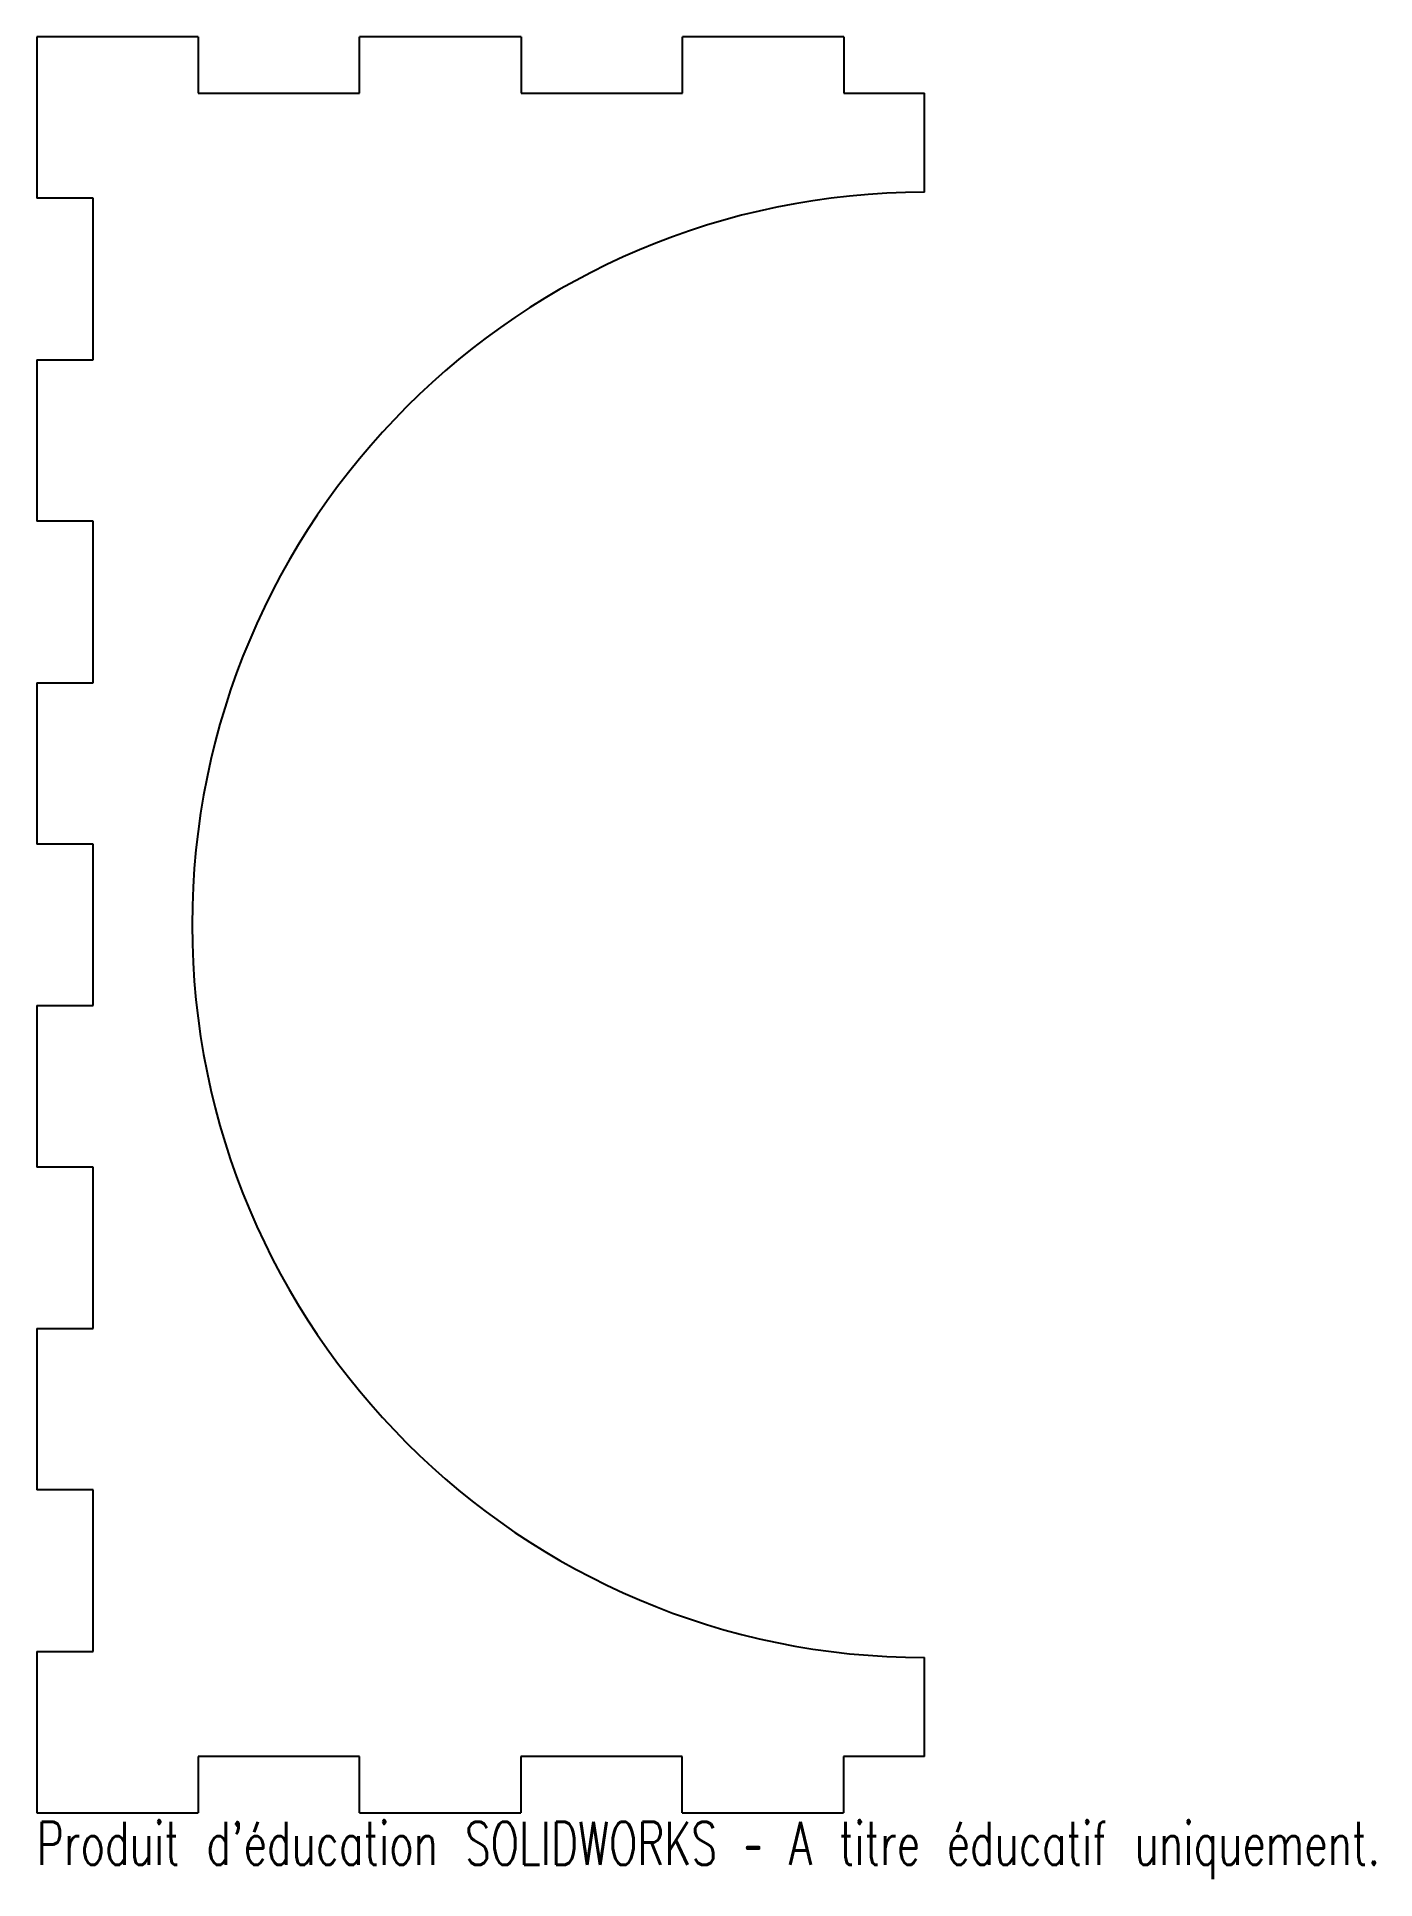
# Model space of a CAD drawing. Header units: millimetres. Extents: x -100 to 51, y -107 to 100.
import ezdxf

# ---------------------------------------------------------------- set-up
doc = ezdxf.new("R2010")
doc.units = ezdxf.units.MM
doc.styles.add('SLDTEXTSTYLE0', font='TXT', dxfattribs={"width": 0.7, "bigfont": 'bigfont'})

msp = doc.modelspace()

# ---------------------------------------------------------------- linework, layer by layer
at = {"color": 7, "linetype": 'Continuous', "lineweight": 25}
for p, q in [((-81.82, 100), (-100, 100)), ((-100, 100), (-100, 81.82)), ((-81.82, 100), (-81.82, 93.65)), ((-45.45, 100), (-63.64, 100)), ((-63.64, 93.65), (-63.64, 100)), ((-45.45, 100), (-45.45, 93.65)), ((-9.09, 100), (-27.27, 100)), ((-27.27, 93.65), (-27.27, 100)), ((-9.09, 100), (-9.09, 93.65)), ((-81.82, 93.65), (-63.64, 93.65)), ((-45.45, 93.65), (-27.27, 93.65)), ((-9.09, 93.65), (0, 93.65)), ((0, 82.5), (0, 93.65)), ((-93.65, 81.82), (-100, 81.82)), ((-93.65, 63.64), (-93.65, 81.82)), ((-100, 63.64), (-93.65, 63.64)), ((-100, 63.64), (-100, 45.45)), ((-93.65, 45.45), (-100, 45.45)), ((-93.65, 27.27), (-93.65, 45.45)), ((-100, 27.27), (-93.65, 27.27)), ((-100, 27.27), (-100, 9.09)), ((-93.65, 9.09), (-100, 9.09)), ((-93.65, -9.09), (-93.65, 9.09)), ((-100, -9.09), (-93.65, -9.09)), ((-100, -9.09), (-100, -27.27)), ((-93.65, -27.27), (-100, -27.27)), ((-93.65, -45.45), (-93.65, -27.27)), ((-100, -45.45), (-93.65, -45.45)), ((-100, -45.45), (-100, -63.64)), ((-93.65, -63.64), (-100, -63.64)), ((-93.65, -81.82), (-93.65, -63.64)), ((-100, -81.82), (-93.65, -81.82)), ((-100, -81.82), (-100, -100)), ((0, -93.65), (0, -82.5)), ((-81.82, -93.65), (-81.82, -100)), ((-63.64, -93.65), (-81.82, -93.65)), ((-63.64, -100), (-63.64, -93.65)), ((-45.46, -93.65), (-45.46, -100)), ((-27.28, -93.65), (-45.46, -93.65)), ((-27.28, -100), (-27.28, -93.65)), ((-9.1, -93.65), (-9.1, -100)), ((0, -93.65), (-9.1, -93.65)), ((-100, -100), (-81.82, -100)), ((-63.64, -100), (-45.46, -100)), ((-27.28, -100), (-9.1, -100))]:
    msp.add_line(p, q, dxfattribs=at)
msp.add_arc((0, 0), 82.5, 90, 270, dxfattribs=at)

# ---------------------------------------------------------------- texts
at = {"color": 7, "linetype": 'Continuous', "insert": (-100, -101.02), "char_height": 4.8336, "attachment_point": 1, "style": 'SLDTEXTSTYLE0'}
msp.add_mtext("Produit d'éducation SOLIDWORKS – A titre éducatif uniquement.", dxfattribs=at)

doc.saveas('drawing.dxf')
